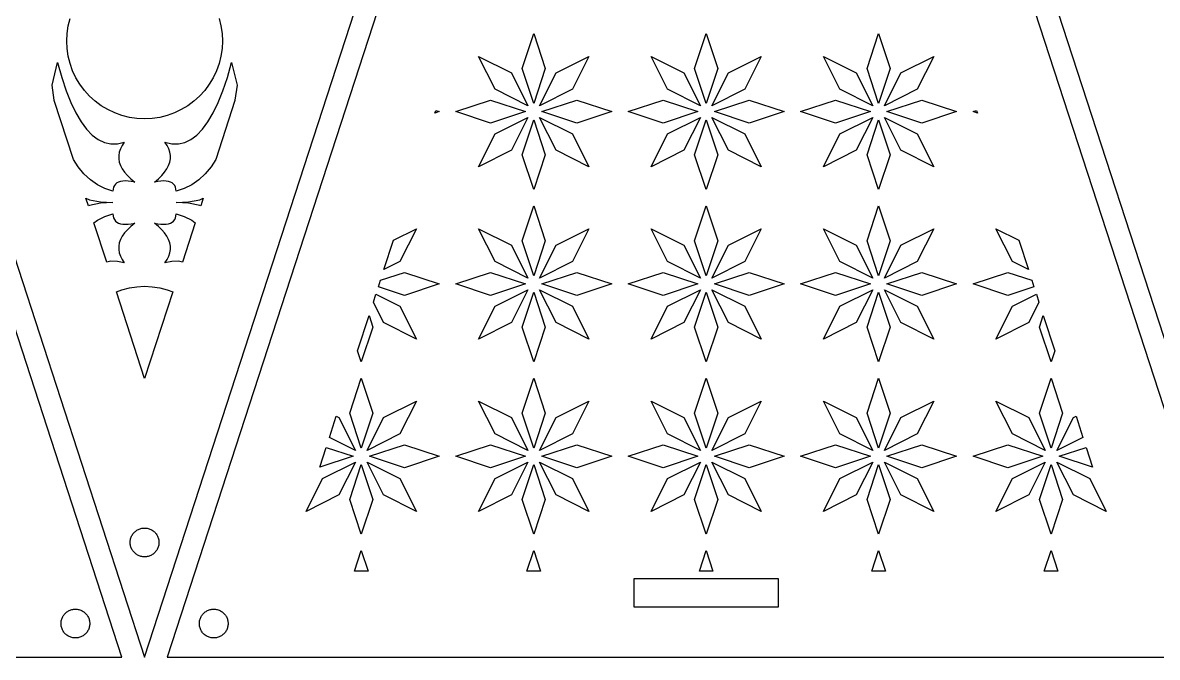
# Model space of a CAD drawing. Header units: metres. Extents: x 20 to 1108, y 20 to 485.
# Drawn here: x 625.1 to 783, y 20 to 108.4 of the extents above; entities that cross this region are included whole.
import ezdxf

# ---------------------------------------------------------------- set-up
doc = ezdxf.new("R2010")
doc.units = ezdxf.units.M

msp = doc.modelspace()

# ---------------------------------------------------------------- linework, layer by layer
for p, q in [((638.926, 20), (563.926, 250.826)), ((567.081, 250.826), (642.081, 20.0001)), ((642.081, 20.0001), (717.081, 250.826)), ((720.235, 250.826), (645.235, 20)), ((795.235, 20), (720.235, 250.826)), ((723.389, 250.826), (798.389, 20.0001)), ((631.451, 107.941), (631.71, 108.973)), ((652.452, 108.973), (652.711, 107.941)), ((631.296, 106.888), (631.451, 107.941)), ((652.711, 107.941), (652.866, 106.888)), ((631.243, 105.826), (631.296, 106.888)), ((631.296, 104.765), (631.243, 105.826)), ((652.866, 106.888), (652.919, 105.826)), ((652.919, 105.826), (652.866, 104.765)), ((694.626, 102), (696.235, 106.855)), ((696.235, 106.855), (697.844, 102)), ((718.626, 102), (720.235, 106.855)), ((720.235, 106.855), (721.844, 102)), ((742.626, 102), (744.235, 106.855)), ((744.235, 106.855), (745.844, 102)), ((631.451, 103.712), (631.296, 104.765)), ((652.866, 104.765), (652.711, 103.712)), ((629.207, 99.6769), (629.966, 102.831)), ((629.966, 102.831), (630.557, 100.766)), ((631.71, 102.68), (631.451, 103.712)), ((632.068, 101.679), (631.71, 102.68)), ((652.452, 102.68), (652.093, 101.679)), ((652.711, 103.712), (652.452, 102.68)), ((653.604, 100.766), (654.195, 102.831)), ((654.195, 102.831), (654.955, 99.6769)), ((690.855, 99.1045), (688.559, 103.676)), ((688.559, 103.676), (693.131, 101.38)), ((699.34, 101.38), (703.911, 103.676)), ((703.911, 103.676), (701.615, 99.1045)), ((714.855, 99.1045), (712.559, 103.676)), ((712.559, 103.676), (717.131, 101.38)), ((723.34, 101.38), (727.911, 103.676)), ((727.911, 103.676), (725.615, 99.1045)), ((738.855, 99.1045), (736.559, 103.676)), ((736.559, 103.676), (741.131, 101.38)), ((747.34, 101.38), (751.911, 103.676)), ((751.911, 103.676), (749.615, 99.1045)), ((632.523, 100.717), (632.068, 101.679)), ((652.093, 101.679), (651.638, 100.717)), ((693.131, 101.38), (695.426, 96.8086)), ((696.235, 97.1445), (694.626, 102)), ((697.844, 102), (696.235, 97.1445)), ((697.044, 96.8086), (699.34, 101.38)), ((717.131, 101.38), (719.426, 96.8086)), ((720.235, 97.1445), (718.626, 102)), ((721.844, 102), (720.235, 97.1445)), ((721.044, 96.8086), (723.34, 101.38)), ((741.131, 101.38), (743.426, 96.8086)), ((744.235, 97.1445), (742.626, 102)), ((745.844, 102), (744.235, 97.1445)), ((745.044, 96.8086), (747.34, 101.38)), ((629.498, 97.5851), (629.207, 99.6769)), ((630.557, 100.766), (631.181, 98.9054)), ((633.07, 99.8048), (632.523, 100.717)), ((633.703, 98.9513), (633.07, 99.8048)), ((651.091, 99.8048), (650.459, 98.9513)), ((651.638, 100.717), (651.091, 99.8048)), ((652.98, 98.9054), (653.604, 100.766)), ((654.955, 99.6769), (654.664, 97.5851)), ((631.181, 98.9054), (631.839, 97.2531)), ((634.418, 98.1632), (633.703, 98.9513)), ((635.206, 97.4484), (634.418, 98.1632)), ((649.744, 98.1632), (648.956, 97.4484)), ((650.459, 98.9513), (649.744, 98.1632)), ((652.323, 97.2531), (652.98, 98.9054)), ((695.426, 96.8086), (690.855, 99.1045)), ((701.615, 99.1045), (697.044, 96.8086)), ((719.426, 96.8086), (714.855, 99.1045)), ((725.615, 99.1045), (721.044, 96.8086)), ((743.426, 96.8086), (738.855, 99.1045)), ((749.615, 99.1045), (745.044, 96.8086)), ((629.509, 97.5236), (629.498, 97.5851)), ((632.17, 89.337), (629.509, 97.5236)), ((631.839, 97.2531), (632.53, 95.8097)), ((636.059, 96.8156), (635.206, 97.4484)), ((636.972, 96.2687), (636.059, 96.8156)), ((648.102, 96.8156), (647.189, 96.2687)), ((648.956, 97.4484), (648.102, 96.8156)), ((651.631, 95.8097), (652.323, 97.2531)), ((654.652, 97.5236), (651.992, 89.337)), ((654.664, 97.5851), (654.652, 97.5236)), ((685.38, 96), (690.235, 97.6094)), ((690.235, 97.6094), (695.091, 96)), ((697.38, 96), (702.235, 97.6094)), ((702.235, 97.6094), (707.091, 96)), ((709.38, 96), (714.235, 97.6094)), ((714.235, 97.6094), (719.091, 96)), ((721.38, 96), (726.235, 97.6094)), ((726.235, 97.6094), (731.091, 96)), ((733.38, 96), (738.235, 97.6094)), ((738.235, 97.6094), (743.091, 96)), ((745.38, 96), (750.235, 97.6094)), ((750.235, 97.6094), (755.091, 96)), ((632.53, 95.8097), (633.254, 94.5734)), ((637.933, 95.8136), (636.972, 96.2687)), ((638.934, 95.4552), (637.933, 95.8136)), ((639.966, 95.1974), (638.934, 95.4552)), ((641.018, 95.0402), (639.966, 95.1974)), ((642.081, 94.9884), (641.018, 95.0402)), ((643.143, 95.0402), (642.081, 94.9884)), ((644.195, 95.1974), (643.143, 95.0402)), ((645.227, 95.4552), (644.195, 95.1974)), ((646.228, 95.8136), (645.227, 95.4552)), ((647.189, 96.2687), (646.228, 95.8136)), ((650.908, 94.5734), (651.631, 95.8097)), ((682.481, 95.7979), (682.599, 96.1631)), ((683.091, 96), (682.481, 95.7979)), ((682.599, 96.1631), (683.091, 96)), ((690.235, 94.3906), (685.38, 96)), ((695.091, 96), (690.235, 94.3906)), ((690.855, 92.8955), (695.426, 95.1914)), ((695.426, 95.1914), (693.131, 90.6201)), ((694.626, 90), (696.235, 94.8555)), ((696.235, 94.8555), (697.844, 90)), ((699.34, 90.6201), (697.044, 95.1914)), ((697.044, 95.1914), (701.615, 92.8955)), ((702.235, 94.3906), (697.38, 96)), ((707.091, 96), (702.235, 94.3906)), ((714.235, 94.3906), (709.38, 96)), ((719.091, 96), (714.235, 94.3906)), ((714.855, 92.8955), (719.426, 95.1914)), ((719.426, 95.1914), (717.131, 90.6201)), ((718.626, 90), (720.235, 94.8555)), ((720.235, 94.8555), (721.844, 90)), ((723.34, 90.6201), (721.044, 95.1914)), ((721.044, 95.1914), (725.615, 92.8955)), ((726.235, 94.3906), (721.38, 96)), ((731.091, 96), (726.235, 94.3906)), ((738.235, 94.3906), (733.38, 96)), ((743.091, 96), (738.235, 94.3906)), ((738.855, 92.8955), (743.426, 95.1914)), ((743.426, 95.1914), (741.131, 90.6201)), ((742.626, 90), (744.235, 94.8555)), ((744.235, 94.8555), (745.844, 90)), ((747.34, 90.6201), (745.044, 95.1914)), ((745.044, 95.1914), (749.615, 92.8955)), ((750.235, 94.3906), (745.38, 96)), ((755.091, 96), (750.235, 94.3906)), ((757.38, 96), (757.871, 96.1631)), ((757.989, 95.7979), (757.38, 96)), ((757.871, 96.1631), (757.989, 95.7979)), ((633.254, 94.5734), (634.011, 93.5441)), ((634.011, 93.5441), (634.801, 92.7238)), ((649.36, 92.7238), (650.15, 93.5441)), ((650.15, 93.5441), (650.908, 94.5734)), ((634.801, 92.7238), (635.626, 92.1105)), ((635.626, 92.1105), (636.483, 91.7042)), ((636.483, 91.7042), (637.373, 91.506)), ((638.297, 91.5167), (639.254, 91.7335)), ((639.254, 91.7335), (638.943, 91.2667)), ((645.218, 91.2667), (644.908, 91.7335)), ((644.908, 91.7335), (645.865, 91.5167)), ((646.789, 91.506), (647.678, 91.7042)), ((647.678, 91.7042), (648.536, 92.1105)), ((648.536, 92.1105), (649.36, 92.7238)), ((688.559, 88.3242), (690.855, 92.8955)), ((701.615, 92.8955), (703.911, 88.3242)), ((712.559, 88.3242), (714.855, 92.8955)), ((725.615, 92.8955), (727.911, 88.3242)), ((736.559, 88.3242), (738.855, 92.8955)), ((749.615, 92.8955), (751.911, 88.3242)), ((637.373, 91.506), (638.297, 91.5167)), ((638.556, 90.3351), (638.481, 89.8712)), ((638.71, 90.7999), (638.556, 90.3351)), ((638.943, 91.2667), (638.71, 90.7999)), ((645.452, 90.7999), (645.218, 91.2667)), ((645.605, 90.3351), (645.452, 90.7999)), ((645.68, 89.8712), (645.605, 90.3351)), ((645.865, 91.5167), (646.789, 91.506)), ((693.131, 90.6201), (688.559, 88.3242)), ((696.235, 85.1445), (694.626, 90)), ((697.844, 90), (696.235, 85.1445)), ((703.911, 88.3242), (699.34, 90.6201)), ((717.131, 90.6201), (712.559, 88.3242)), ((720.235, 85.1445), (718.626, 90)), ((721.844, 90), (720.235, 85.1445)), ((727.911, 88.3242), (723.34, 90.6201)), ((741.131, 90.6201), (736.559, 88.3242)), ((744.235, 85.1445), (742.626, 90)), ((745.844, 90), (744.235, 85.1445)), ((751.911, 88.3242), (747.34, 90.6201)), ((632.827, 88.3175), (632.17, 89.337)), ((638.481, 89.8712), (638.485, 89.4073)), ((638.485, 89.4073), (638.567, 88.9445)), ((638.567, 88.9445), (638.728, 88.4825)), ((638.728, 88.4825), (638.968, 88.0216)), ((645.193, 88.0216), (645.433, 88.4825)), ((645.433, 88.4825), (645.594, 88.9445)), ((645.594, 88.9445), (645.676, 89.4073)), ((645.676, 89.4073), (645.68, 89.8712)), ((651.992, 89.337), (651.335, 88.3175)), ((633.646, 87.3204), (632.827, 88.3175)), ((634.541, 86.4806), (633.646, 87.3204)), ((638.968, 88.0216), (639.287, 87.5607)), ((639.287, 87.5607), (639.683, 87.1017)), ((639.683, 87.1017), (640.16, 86.6427)), ((644.002, 86.6427), (644.478, 87.1017)), ((644.478, 87.1017), (644.875, 87.5607)), ((644.875, 87.5607), (645.193, 88.0216)), ((650.515, 87.3204), (649.621, 86.4806)), ((651.335, 88.3175), (650.515, 87.3204)), ((635.51, 85.796), (634.541, 86.4806)), ((636.556, 85.2697), (635.51, 85.796)), ((637.676, 84.8995), (636.556, 85.2697)), ((637.777, 85.4698), (637.707, 85.2023)), ((637.888, 85.7023), (637.777, 85.4698)), ((638.04, 85.8986), (637.888, 85.7023)), ((638.232, 86.0597), (638.04, 85.8986)), ((638.465, 86.1847), (638.232, 86.0597)), ((638.739, 86.2736), (638.465, 86.1847)), ((639.052, 86.3273), (638.739, 86.2736)), ((639.407, 86.3448), (639.052, 86.3273)), ((639.802, 86.3273), (639.407, 86.3448)), ((640.238, 86.2736), (639.802, 86.3273)), ((640.16, 86.6427), (640.714, 86.1847)), ((640.714, 86.1847), (640.238, 86.2736)), ((643.448, 86.1847), (644.002, 86.6427)), ((643.923, 86.2736), (643.448, 86.1847)), ((644.359, 86.3273), (643.923, 86.2736)), ((644.755, 86.3448), (644.359, 86.3273)), ((645.109, 86.3273), (644.755, 86.3448)), ((645.422, 86.2736), (645.109, 86.3273)), ((645.696, 86.1847), (645.422, 86.2736)), ((645.929, 86.0597), (645.696, 86.1847)), ((646.122, 85.8986), (645.929, 86.0597)), ((646.273, 85.7023), (646.122, 85.8986)), ((646.384, 85.4698), (646.273, 85.7023)), ((646.455, 85.2023), (646.384, 85.4698)), ((647.605, 85.2697), (646.485, 84.8995)), ((648.651, 85.796), (647.605, 85.2697)), ((649.621, 86.4806), (648.651, 85.796)), ((633.929, 83.9191), (634.413, 83.7306)), ((634.271, 82.8673), (633.929, 83.9191)), ((634.413, 83.7306), (635.97, 83.4122)), ((637.707, 85.2023), (637.676, 84.8995)), ((646.485, 84.8995), (646.455, 85.2023)), ((648.191, 83.4122), (649.749, 83.7306)), ((649.749, 83.7306), (650.232, 83.9191)), ((650.232, 83.9191), (649.89, 82.8673)), ((634.413, 82.922), (634.271, 82.8673)), ((635.97, 83.2404), (634.413, 82.922)), ((635.97, 83.4122), (637.673, 83.3263)), ((637.673, 83.3263), (635.97, 83.2404)), ((646.488, 83.3263), (648.191, 83.4122)), ((648.191, 83.2404), (646.488, 83.3263)), ((649.749, 82.922), (648.191, 83.2404)), ((649.89, 82.8673), (649.749, 82.922)), ((694.626, 78), (696.235, 82.8555)), ((696.235, 82.8555), (697.844, 78)), ((718.626, 78), (720.235, 82.8555)), ((720.235, 82.8555), (721.844, 78)), ((742.626, 78), (744.235, 82.8555)), ((744.235, 82.8555), (745.844, 78)), ((635.034, 80.5206), (635.51, 80.8566)), ((635.51, 80.8566), (636.556, 81.3829)), ((636.556, 81.3829), (637.676, 81.7531)), ((637.676, 81.7531), (637.707, 81.4503)), ((637.707, 81.4503), (637.777, 81.1827)), ((637.777, 81.1827), (637.888, 80.9503)), ((637.888, 80.9503), (638.04, 80.754)), ((638.04, 80.754), (638.232, 80.5929)), ((638.232, 80.5929), (638.465, 80.4679)), ((645.696, 80.4679), (645.929, 80.5929)), ((645.929, 80.5929), (646.122, 80.754)), ((646.122, 80.754), (646.273, 80.9503)), ((646.273, 80.9503), (646.384, 81.1827)), ((646.384, 81.1827), (646.455, 81.4503)), ((646.455, 81.4503), (646.485, 81.7531)), ((646.485, 81.7531), (647.605, 81.3829)), ((647.605, 81.3829), (648.651, 80.8566)), ((648.651, 80.8566), (649.128, 80.5206)), ((636.82, 75.0236), (635.034, 80.5206)), ((638.465, 80.4679), (638.739, 80.379)), ((638.739, 80.379), (639.052, 80.3253)), ((639.287, 79.0919), (638.968, 78.631)), ((639.052, 80.3253), (639.407, 80.3077)), ((639.683, 79.5509), (639.287, 79.0919)), ((639.407, 80.3077), (639.802, 80.3253)), ((640.16, 80.0099), (639.683, 79.5509)), ((639.802, 80.3253), (640.238, 80.379)), ((640.714, 80.4679), (640.16, 80.0099)), ((640.238, 80.379), (640.714, 80.4679)), ((644.002, 80.0099), (643.448, 80.4679)), ((643.448, 80.4679), (643.923, 80.379)), ((643.923, 80.379), (644.359, 80.3253)), ((644.478, 79.5509), (644.002, 80.0099)), ((644.359, 80.3253), (644.755, 80.3077)), ((644.875, 79.0919), (644.478, 79.5509)), ((644.755, 80.3077), (645.109, 80.3253)), ((645.193, 78.631), (644.875, 79.0919)), ((645.109, 80.3253), (645.422, 80.379)), ((645.422, 80.379), (645.696, 80.4679)), ((649.128, 80.5206), (647.341, 75.0236)), ((676.722, 78.0742), (679.911, 79.6758)), ((679.911, 79.6758), (677.615, 75.1045)), ((690.855, 75.1045), (688.559, 79.6758)), ((688.559, 79.6758), (693.131, 77.3799)), ((699.34, 77.3799), (703.911, 79.6758)), ((703.911, 79.6758), (701.615, 75.1045)), ((714.855, 75.1045), (712.559, 79.6758)), ((712.559, 79.6758), (717.131, 77.3799)), ((723.34, 77.3799), (727.911, 79.6758)), ((727.911, 79.6758), (725.615, 75.1045)), ((738.855, 75.1045), (736.559, 79.6758)), ((736.559, 79.6758), (741.131, 77.3799)), ((747.34, 77.3799), (751.911, 79.6758)), ((751.911, 79.6758), (749.615, 75.1045)), ((762.855, 75.1045), (760.559, 79.6758)), ((760.559, 79.6758), (763.748, 78.0742)), ((638.567, 77.7081), (638.485, 77.2452)), ((638.728, 78.17), (638.567, 77.7081)), ((638.968, 78.631), (638.728, 78.17)), ((645.433, 78.17), (645.193, 78.631)), ((645.594, 77.7081), (645.433, 78.17)), ((645.676, 77.2452), (645.594, 77.7081)), ((675.395, 73.9893), (676.722, 78.0742)), ((693.131, 77.3799), (695.426, 72.8086)), ((696.235, 73.1445), (694.626, 78)), ((697.844, 78), (696.235, 73.1445)), ((697.044, 72.8086), (699.34, 77.3799)), ((717.131, 77.3799), (719.426, 72.8086)), ((720.235, 73.1445), (718.626, 78)), ((721.844, 78), (720.235, 73.1445)), ((721.044, 72.8086), (723.34, 77.3799)), ((741.131, 77.3799), (743.426, 72.8086)), ((744.235, 73.1445), (742.626, 78)), ((745.844, 78), (744.235, 73.1445)), ((745.044, 72.8086), (747.34, 77.3799)), ((763.748, 78.0742), (765.075, 73.9893)), ((638.485, 77.2452), (638.481, 76.7814)), ((638.481, 76.7814), (638.556, 76.3175)), ((638.556, 76.3175), (638.71, 75.8527)), ((638.71, 75.8527), (638.943, 75.3859)), ((645.218, 75.3859), (645.452, 75.8527)), ((645.452, 75.8527), (645.605, 76.3175)), ((645.605, 76.3175), (645.68, 76.7814)), ((645.68, 76.7814), (645.676, 77.2452)), ((637.373, 75.1466), (636.82, 75.0236)), ((638.297, 75.1359), (637.373, 75.1466)), ((639.254, 74.9191), (638.297, 75.1359)), ((638.943, 75.3859), (639.254, 74.9191)), ((644.908, 74.9191), (645.218, 75.3859)), ((645.865, 75.1359), (644.908, 74.9191)), ((646.789, 75.1466), (645.865, 75.1359)), ((647.341, 75.0236), (646.789, 75.1466)), ((677.615, 75.1045), (675.395, 73.9893)), ((695.426, 72.8086), (690.855, 75.1045)), ((701.615, 75.1045), (697.044, 72.8086)), ((719.426, 72.8086), (714.855, 75.1045)), ((725.615, 75.1045), (721.044, 72.8086)), ((743.426, 72.8086), (738.855, 75.1045)), ((749.615, 75.1045), (745.044, 72.8086)), ((765.075, 73.9893), (762.855, 75.1045)), ((674.914, 72.5088), (678.235, 73.6094)), ((678.235, 73.6094), (683.091, 72)), ((685.38, 72), (690.235, 73.6094)), ((690.235, 73.6094), (695.091, 72)), ((697.38, 72), (702.235, 73.6094)), ((702.235, 73.6094), (707.091, 72)), ((709.38, 72), (714.235, 73.6094)), ((714.235, 73.6094), (719.091, 72)), ((721.38, 72), (726.235, 73.6094)), ((726.235, 73.6094), (731.091, 72)), ((733.38, 72), (738.235, 73.6094)), ((738.235, 73.6094), (743.091, 72)), ((745.38, 72), (750.235, 73.6094)), ((750.235, 73.6094), (755.091, 72)), ((757.38, 72), (762.235, 73.6094)), ((762.235, 73.6094), (765.556, 72.5088)), ((638.154, 70.9181), (638.934, 71.1974)), ((638.934, 71.1974), (639.966, 71.4552)), ((639.966, 71.4552), (641.018, 71.6124)), ((641.018, 71.6124), (642.081, 71.6642)), ((642.081, 71.6642), (643.143, 71.6124)), ((643.143, 71.6124), (644.195, 71.4552)), ((644.195, 71.4552), (645.227, 71.1974)), ((645.227, 71.1974), (646.007, 70.9181)), ((674.615, 71.5908), (674.914, 72.5088)), ((678.235, 70.3906), (674.615, 71.5908)), ((683.091, 72), (678.235, 70.3906)), ((690.235, 70.3906), (685.38, 72)), ((695.091, 72), (690.235, 70.3906)), ((690.855, 68.8955), (695.426, 71.1914)), ((695.426, 71.1914), (693.131, 66.6201)), ((699.34, 66.6201), (697.044, 71.1914)), ((697.044, 71.1914), (701.615, 68.8955)), ((702.235, 70.3906), (697.38, 72)), ((707.091, 72), (702.235, 70.3906)), ((714.235, 70.3906), (709.38, 72)), ((719.091, 72), (714.235, 70.3906)), ((714.855, 68.8955), (719.426, 71.1914)), ((719.426, 71.1914), (717.131, 66.6201)), ((723.34, 66.6201), (721.044, 71.1914)), ((721.044, 71.1914), (725.615, 68.8955)), ((726.235, 70.3906), (721.38, 72)), ((731.091, 72), (726.235, 70.3906)), ((738.235, 70.3906), (733.38, 72)), ((743.091, 72), (738.235, 70.3906)), ((738.855, 68.8955), (743.426, 71.1914)), ((743.426, 71.1914), (741.131, 66.6201)), ((747.34, 66.6201), (745.044, 71.1914)), ((745.044, 71.1914), (749.615, 68.8955)), ((750.235, 70.3906), (745.38, 72)), ((755.091, 72), (750.235, 70.3906)), ((762.235, 70.3906), (757.38, 72)), ((765.855, 71.5908), (762.235, 70.3906)), ((765.556, 72.5088), (765.855, 71.5908)), ((642.081, 58.8331), (638.154, 70.9181)), ((646.007, 70.9181), (642.081, 58.8331)), ((673.92, 69.4482), (674.283, 70.5684)), ((674.283, 70.5684), (677.615, 68.8955)), ((694.626, 66), (696.235, 70.8555)), ((696.235, 70.8555), (697.844, 66)), ((718.626, 66), (720.235, 70.8555)), ((720.235, 70.8555), (721.844, 66)), ((742.626, 66), (744.235, 70.8555)), ((744.235, 70.8555), (745.844, 66)), ((762.855, 68.8955), (766.187, 70.5684)), ((766.187, 70.5684), (766.551, 69.4482)), ((675.34, 66.6201), (673.92, 69.4482)), ((677.615, 68.8955), (679.911, 64.3242)), ((688.559, 64.3242), (690.855, 68.8955)), ((701.615, 68.8955), (703.911, 64.3242)), ((712.559, 64.3242), (714.855, 68.8955)), ((725.615, 68.8955), (727.911, 64.3242)), ((736.559, 64.3242), (738.855, 68.8955)), ((749.615, 68.8955), (751.911, 64.3242)), ((760.559, 64.3242), (762.855, 68.8955)), ((766.551, 69.4482), (765.131, 66.6201)), ((671.723, 62.6895), (673.316, 67.5928)), ((673.316, 67.5928), (673.844, 66)), ((679.911, 64.3242), (675.34, 66.6201)), ((693.131, 66.6201), (688.559, 64.3242)), ((703.911, 64.3242), (699.34, 66.6201)), ((717.131, 66.6201), (712.559, 64.3242)), ((727.911, 64.3242), (723.34, 66.6201)), ((741.131, 66.6201), (736.559, 64.3242)), ((751.911, 64.3242), (747.34, 66.6201)), ((765.131, 66.6201), (760.559, 64.3242)), ((766.626, 66), (767.154, 67.5928)), ((767.154, 67.5928), (768.747, 62.6895)), ((673.844, 66), (672.235, 61.1445)), ((696.235, 61.1445), (694.626, 66)), ((697.844, 66), (696.235, 61.1445)), ((720.235, 61.1445), (718.626, 66)), ((721.844, 66), (720.235, 61.1445)), ((744.235, 61.1445), (742.626, 66)), ((745.844, 66), (744.235, 61.1445)), ((768.235, 61.1445), (766.626, 66)), ((672.235, 61.1445), (671.723, 62.6895)), ((768.747, 62.6895), (768.235, 61.1445)), ((670.626, 54), (672.235, 58.8555)), ((672.235, 58.8555), (673.844, 54)), ((694.626, 54), (696.235, 58.8555)), ((696.235, 58.8555), (697.844, 54)), ((718.626, 54), (720.235, 58.8555)), ((720.235, 58.8555), (721.844, 54)), ((742.626, 54), (744.235, 58.8555)), ((744.235, 58.8555), (745.844, 54)), ((766.626, 54), (768.235, 58.8555)), ((768.235, 58.8555), (769.844, 54)), ((675.34, 53.3799), (679.911, 55.6758)), ((679.911, 55.6758), (677.615, 51.1045)), ((690.855, 51.1045), (688.559, 55.6758)), ((688.559, 55.6758), (693.131, 53.3799)), ((699.34, 53.3799), (703.911, 55.6758)), ((703.911, 55.6758), (701.615, 51.1045)), ((714.855, 51.1045), (712.559, 55.6758)), ((712.559, 55.6758), (717.131, 53.3799)), ((723.34, 53.3799), (727.911, 55.6758)), ((727.911, 55.6758), (725.615, 51.1045)), ((738.855, 51.1045), (736.559, 55.6758)), ((736.559, 55.6758), (741.131, 53.3799)), ((747.34, 53.3799), (751.911, 55.6758)), ((751.911, 55.6758), (749.615, 51.1045)), ((762.855, 51.1045), (760.559, 55.6758)), ((760.559, 55.6758), (765.131, 53.3799)), ((672.235, 49.1445), (670.626, 54)), ((673.844, 54), (672.235, 49.1445)), ((696.235, 49.1445), (694.626, 54)), ((697.844, 54), (696.235, 49.1445)), ((720.235, 49.1445), (718.626, 54)), ((721.844, 54), (720.235, 49.1445)), ((744.235, 49.1445), (742.626, 54)), ((745.844, 54), (744.235, 49.1445)), ((768.235, 49.1445), (766.626, 54)), ((769.844, 54), (768.235, 49.1445)), ((667.804, 50.6279), (668.76, 53.5664)), ((668.76, 53.5664), (669.131, 53.3799)), ((669.131, 53.3799), (671.426, 48.8086)), ((673.044, 48.8086), (675.34, 53.3799)), ((693.131, 53.3799), (695.426, 48.8086)), ((697.044, 48.8086), (699.34, 53.3799)), ((717.131, 53.3799), (719.426, 48.8086)), ((721.044, 48.8086), (723.34, 53.3799)), ((741.131, 53.3799), (743.426, 48.8086)), ((745.044, 48.8086), (747.34, 53.3799)), ((765.131, 53.3799), (767.426, 48.8086)), ((769.044, 48.8086), (771.34, 53.3799)), ((771.34, 53.3799), (771.711, 53.5664)), ((771.711, 53.5664), (772.666, 50.6279)), ((671.426, 48.8086), (667.804, 50.6279)), ((677.615, 51.1045), (673.044, 48.8086)), ((695.426, 48.8086), (690.855, 51.1045)), ((701.615, 51.1045), (697.044, 48.8086)), ((719.426, 48.8086), (714.855, 51.1045)), ((725.615, 51.1045), (721.044, 48.8086)), ((743.426, 48.8086), (738.855, 51.1045)), ((749.615, 51.1045), (745.044, 48.8086)), ((767.426, 48.8086), (762.855, 51.1045)), ((772.666, 50.6279), (769.044, 48.8086)), ((666.451, 46.4629), (667.353, 49.2383)), ((667.353, 49.2383), (671.091, 48)), ((673.38, 48), (678.235, 49.6094)), ((678.235, 49.6094), (683.091, 48)), ((685.38, 48), (690.235, 49.6094)), ((690.235, 49.6094), (695.091, 48)), ((697.38, 48), (702.235, 49.6094)), ((702.235, 49.6094), (707.091, 48)), ((709.38, 48), (714.235, 49.6094)), ((714.235, 49.6094), (719.091, 48)), ((721.38, 48), (726.235, 49.6094)), ((726.235, 49.6094), (731.091, 48)), ((733.38, 48), (738.235, 49.6094)), ((738.235, 49.6094), (743.091, 48)), ((745.38, 48), (750.235, 49.6094)), ((750.235, 49.6094), (755.091, 48)), ((757.38, 48), (762.235, 49.6094)), ((762.235, 49.6094), (767.091, 48)), ((769.38, 48), (773.117, 49.2383)), ((773.117, 49.2383), (774.019, 46.4629)), ((671.091, 48), (666.451, 46.4629)), ((678.235, 46.3906), (673.38, 48)), ((683.091, 48), (678.235, 46.3906)), ((690.235, 46.3906), (685.38, 48)), ((695.091, 48), (690.235, 46.3906)), ((702.235, 46.3906), (697.38, 48)), ((707.091, 48), (702.235, 46.3906)), ((714.235, 46.3906), (709.38, 48)), ((719.091, 48), (714.235, 46.3906)), ((726.235, 46.3906), (721.38, 48)), ((731.091, 48), (726.235, 46.3906)), ((738.235, 46.3906), (733.38, 48)), ((743.091, 48), (738.235, 46.3906)), ((750.235, 46.3906), (745.38, 48)), ((755.091, 48), (750.235, 46.3906)), ((762.235, 46.3906), (757.38, 48)), ((767.091, 48), (762.235, 46.3906)), ((774.019, 46.4629), (769.38, 48)), ((666.855, 44.8955), (671.426, 47.1914)), ((671.426, 47.1914), (669.131, 42.6201)), ((670.626, 42), (672.235, 46.8555)), ((672.235, 46.8555), (673.844, 42)), ((675.34, 42.6201), (673.044, 47.1914)), ((673.044, 47.1914), (677.615, 44.8955)), ((690.855, 44.8955), (695.426, 47.1914)), ((695.426, 47.1914), (693.131, 42.6201)), ((694.626, 42), (696.235, 46.8555)), ((696.235, 46.8555), (697.844, 42)), ((699.34, 42.6201), (697.044, 47.1914)), ((697.044, 47.1914), (701.615, 44.8955)), ((714.855, 44.8955), (719.426, 47.1914)), ((719.426, 47.1914), (717.131, 42.6201)), ((718.626, 42), (720.235, 46.8555)), ((720.235, 46.8555), (721.844, 42)), ((723.34, 42.6201), (721.044, 47.1914)), ((721.044, 47.1914), (725.615, 44.8955)), ((738.855, 44.8955), (743.426, 47.1914)), ((743.426, 47.1914), (741.131, 42.6201)), ((742.626, 42), (744.235, 46.8555)), ((744.235, 46.8555), (745.844, 42)), ((747.34, 42.6201), (745.044, 47.1914)), ((745.044, 47.1914), (749.615, 44.8955)), ((762.855, 44.8955), (767.426, 47.1914)), ((767.426, 47.1914), (765.131, 42.6201)), ((766.626, 42), (768.235, 46.8555)), ((768.235, 46.8555), (769.844, 42)), ((771.34, 42.6201), (769.044, 47.1914)), ((769.044, 47.1914), (773.615, 44.8955)), ((664.559, 40.3242), (666.855, 44.8955)), ((677.615, 44.8955), (679.911, 40.3242)), ((688.559, 40.3242), (690.855, 44.8955)), ((701.615, 44.8955), (703.911, 40.3242)), ((712.559, 40.3242), (714.855, 44.8955)), ((725.615, 44.8955), (727.911, 40.3242)), ((736.559, 40.3242), (738.855, 44.8955)), ((749.615, 44.8955), (751.911, 40.3242)), ((760.559, 40.3242), (762.855, 44.8955)), ((773.615, 44.8955), (775.911, 40.3242)), ((669.131, 42.6201), (664.559, 40.3242)), ((672.235, 37.1445), (670.626, 42)), ((673.844, 42), (672.235, 37.1445)), ((679.911, 40.3242), (675.34, 42.6201)), ((693.131, 42.6201), (688.559, 40.3242)), ((696.235, 37.1445), (694.626, 42)), ((697.844, 42), (696.235, 37.1445)), ((703.911, 40.3242), (699.34, 42.6201)), ((717.131, 42.6201), (712.559, 40.3242)), ((720.235, 37.1445), (718.626, 42)), ((721.844, 42), (720.235, 37.1445)), ((727.911, 40.3242), (723.34, 42.6201)), ((741.131, 42.6201), (736.559, 40.3242)), ((744.235, 37.1445), (742.626, 42)), ((745.844, 42), (744.235, 37.1445)), ((751.911, 40.3242), (747.34, 42.6201)), ((765.131, 42.6201), (760.559, 40.3242)), ((768.235, 37.1445), (766.626, 42)), ((769.844, 42), (768.235, 37.1445)), ((775.911, 40.3242), (771.34, 42.6201)), ((641.344, 37.8595), (641.463, 37.9025)), ((641.463, 37.9025), (641.584, 37.9376)), ((641.584, 37.9376), (641.706, 37.964)), ((641.706, 37.964), (641.83, 37.9845)), ((641.83, 37.9845), (641.955, 37.9962)), ((641.955, 37.9962), (642.081, 38.0001)), ((642.081, 38.0001), (642.207, 37.9962)), ((642.207, 37.9962), (642.332, 37.9845)), ((642.332, 37.9845), (642.456, 37.964)), ((642.456, 37.964), (642.578, 37.9376)), ((642.578, 37.9376), (642.699, 37.9025)), ((642.699, 37.9025), (642.817, 37.8595)), ((640.096, 36.2501), (640.116, 36.3751)), ((640.116, 36.3751), (640.143, 36.4972)), ((640.143, 36.4972), (640.178, 36.6183)), ((640.178, 36.6183), (640.221, 36.7365)), ((640.221, 36.7365), (640.271, 36.8517)), ((640.271, 36.8517), (640.328, 36.963)), ((640.328, 36.963), (640.392, 37.0714)), ((640.392, 37.0714), (640.463, 37.1749)), ((640.463, 37.1749), (640.54, 37.2755)), ((640.54, 37.2755), (640.623, 37.3693)), ((640.623, 37.3693), (640.712, 37.4581)), ((640.712, 37.4581), (640.806, 37.5411)), ((640.806, 37.5411), (640.905, 37.6183)), ((640.905, 37.6183), (641.009, 37.6886)), ((641.009, 37.6886), (641.117, 37.7521)), ((641.117, 37.7521), (641.229, 37.8097)), ((641.229, 37.8097), (641.344, 37.8595)), ((642.817, 37.8595), (642.932, 37.8097)), ((642.932, 37.8097), (643.045, 37.7521)), ((643.045, 37.7521), (643.152, 37.6886)), ((643.152, 37.6886), (643.256, 37.6183)), ((643.256, 37.6183), (643.355, 37.5411)), ((643.355, 37.5411), (643.45, 37.4581)), ((643.45, 37.4581), (643.539, 37.3693)), ((643.539, 37.3693), (643.622, 37.2755)), ((643.622, 37.2755), (643.699, 37.1749)), ((643.699, 37.1749), (643.769, 37.0714)), ((643.769, 37.0714), (643.834, 36.963)), ((643.834, 36.963), (643.89, 36.8517)), ((643.89, 36.8517), (643.94, 36.7365)), ((643.94, 36.7365), (643.983, 36.6183)), ((643.983, 36.6183), (644.018, 36.4972)), ((644.018, 36.4972), (644.046, 36.3751)), ((644.046, 36.3751), (644.065, 36.2501)), ((640.081, 36.0001), (640.085, 36.1251)), ((640.085, 35.8741), (640.081, 36.0001)), ((640.085, 36.1251), (640.096, 36.2501)), ((640.096, 35.7491), (640.085, 35.8741)), ((640.116, 35.6251), (640.096, 35.7491)), ((640.143, 35.5021), (640.116, 35.6251)), ((640.178, 35.382), (640.143, 35.5021)), ((640.221, 35.2648), (640.178, 35.382)), ((640.271, 35.1486), (640.221, 35.2648)), ((640.328, 35.0363), (640.271, 35.1486)), ((640.392, 34.9279), (640.328, 35.0363)), ((640.463, 34.8243), (640.392, 34.9279)), ((640.54, 34.7257), (640.463, 34.8243)), ((643.699, 34.8243), (643.622, 34.7257)), ((643.769, 34.9279), (643.699, 34.8243)), ((643.834, 35.0363), (643.769, 34.9279)), ((643.89, 35.1486), (643.834, 35.0363)), ((643.94, 35.2648), (643.89, 35.1486)), ((643.983, 35.382), (643.94, 35.2648)), ((644.018, 35.5021), (643.983, 35.382)), ((644.046, 35.6251), (644.018, 35.5021)), ((644.065, 35.7491), (644.046, 35.6251)), ((644.065, 36.2501), (644.077, 36.1251)), ((644.077, 35.8741), (644.065, 35.7491)), ((644.077, 36.1251), (644.081, 36.0001)), ((644.081, 36.0001), (644.077, 35.8741)), ((671.289, 32), (672.235, 34.8555)), ((672.235, 34.8555), (673.181, 32)), ((695.289, 32), (696.235, 34.8555)), ((696.235, 34.8555), (697.181, 32)), ((719.289, 32), (720.235, 34.8555)), ((720.235, 34.8555), (721.181, 32)), ((743.289, 32), (744.235, 34.8555)), ((744.235, 34.8555), (745.181, 32)), ((767.289, 32), (768.235, 34.8555)), ((768.235, 34.8555), (769.181, 32)), ((640.623, 34.631), (640.54, 34.7257)), ((640.712, 34.5421), (640.623, 34.631)), ((640.806, 34.4591), (640.712, 34.5421)), ((640.905, 34.382), (640.806, 34.4591)), ((641.009, 34.3116), (640.905, 34.382)), ((641.117, 34.2472), (641.009, 34.3116)), ((641.229, 34.1906), (641.117, 34.2472)), ((641.344, 34.1407), (641.229, 34.1906)), ((641.463, 34.0988), (641.344, 34.1407)), ((641.584, 34.0636), (641.463, 34.0988)), ((641.706, 34.0353), (641.584, 34.0636)), ((641.83, 34.0167), (641.706, 34.0353)), ((641.955, 34.004), (641.83, 34.0167)), ((642.081, 34.0001), (641.955, 34.004)), ((642.207, 34.004), (642.081, 34.0001)), ((642.332, 34.0167), (642.207, 34.004)), ((642.456, 34.0353), (642.332, 34.0167)), ((642.578, 34.0636), (642.456, 34.0353)), ((642.699, 34.0988), (642.578, 34.0636)), ((642.817, 34.1407), (642.699, 34.0988)), ((642.932, 34.1906), (642.817, 34.1407)), ((643.045, 34.2472), (642.932, 34.1906)), ((643.152, 34.3116), (643.045, 34.2472)), ((643.256, 34.382), (643.152, 34.3116)), ((643.355, 34.4591), (643.256, 34.382)), ((643.45, 34.5421), (643.355, 34.4591)), ((643.539, 34.631), (643.45, 34.5421)), ((643.622, 34.7257), (643.539, 34.631)), ((673.181, 32), (671.289, 32)), ((697.181, 32), (695.289, 32)), ((721.181, 32), (719.289, 32)), ((745.181, 32), (743.289, 32)), ((769.181, 32), (767.289, 32)), ((710.235, 27), (710.235, 31)), ((710.235, 31), (730.235, 31)), ((730.235, 31), (730.235, 27)), ((730.235, 27), (710.235, 27)), ((630.517, 25.1992), (630.552, 25.3203)), ((630.552, 25.3203), (630.594, 25.4385)), ((630.594, 25.4385), (630.644, 25.5537)), ((630.644, 25.5537), (630.702, 25.666)), ((630.702, 25.666), (630.765, 25.7744)), ((630.765, 25.7744), (630.836, 25.8779)), ((630.836, 25.8779), (630.913, 25.9775)), ((630.913, 25.9775), (630.997, 26.0713)), ((630.997, 26.0713), (631.085, 26.1602)), ((631.085, 26.1602), (631.179, 26.2432)), ((631.179, 26.2432), (631.279, 26.3203)), ((631.279, 26.3203), (631.382, 26.3906)), ((631.382, 26.3906), (631.491, 26.4551)), ((631.491, 26.4551), (631.603, 26.5117)), ((631.603, 26.5117), (631.718, 26.5615)), ((631.718, 26.5615), (631.836, 26.6045)), ((631.836, 26.6045), (631.957, 26.6396)), ((631.957, 26.6396), (632.08, 26.667)), ((632.08, 26.667), (632.204, 26.6865)), ((632.204, 26.6865), (632.329, 26.6982)), ((632.329, 26.6982), (632.455, 26.7021)), ((632.455, 26.7021), (632.58, 26.6982)), ((632.58, 26.6982), (632.705, 26.6865)), ((632.705, 26.6865), (632.829, 26.667)), ((632.829, 26.667), (632.952, 26.6396)), ((632.952, 26.6396), (633.072, 26.6045)), ((633.072, 26.6045), (633.19, 26.5615)), ((633.19, 26.5615), (633.306, 26.5117)), ((633.306, 26.5117), (633.417, 26.4551)), ((633.417, 26.4551), (633.526, 26.3906)), ((633.526, 26.3906), (633.629, 26.3203)), ((633.629, 26.3203), (633.729, 26.2432)), ((633.729, 26.2432), (633.824, 26.1602)), ((633.824, 26.1602), (633.912, 26.0713)), ((633.912, 26.0713), (633.996, 25.9775)), ((633.996, 25.9775), (634.072, 25.8779)), ((634.072, 25.8779), (634.143, 25.7744)), ((634.143, 25.7744), (634.207, 25.666)), ((634.207, 25.666), (634.264, 25.5537)), ((634.264, 25.5537), (634.314, 25.4385)), ((634.314, 25.4385), (634.356, 25.3203)), ((634.356, 25.3203), (634.391, 25.1992)), ((649.77, 25.1992), (649.805, 25.3203)), ((649.805, 25.3203), (649.847, 25.4385)), ((649.847, 25.4385), (649.897, 25.5537)), ((649.897, 25.5537), (649.955, 25.666)), ((649.955, 25.666), (650.018, 25.7744)), ((650.018, 25.7744), (650.09, 25.8779)), ((650.09, 25.8779), (650.166, 25.9775)), ((650.166, 25.9775), (650.25, 26.0713)), ((650.25, 26.0713), (650.338, 26.1602)), ((650.338, 26.1602), (650.432, 26.2432)), ((650.432, 26.2432), (650.532, 26.3203)), ((650.532, 26.3203), (650.635, 26.3906)), ((650.635, 26.3906), (650.744, 26.4551)), ((650.744, 26.4551), (650.855, 26.5117)), ((650.855, 26.5117), (650.971, 26.5615)), ((650.971, 26.5615), (651.09, 26.6045)), ((651.09, 26.6045), (651.21, 26.6396)), ((651.21, 26.6396), (651.333, 26.667)), ((651.333, 26.667), (651.457, 26.6865)), ((651.457, 26.6865), (651.582, 26.6982)), ((651.582, 26.6982), (651.707, 26.7021)), ((651.707, 26.7021), (651.833, 26.6982)), ((651.833, 26.6982), (651.958, 26.6865)), ((651.958, 26.6865), (652.082, 26.667)), ((652.082, 26.667), (652.205, 26.6396)), ((652.205, 26.6396), (652.325, 26.6045)), ((652.325, 26.6045), (652.443, 26.5615)), ((652.443, 26.5615), (652.558, 26.5117)), ((652.558, 26.5117), (652.671, 26.4551)), ((652.671, 26.4551), (652.779, 26.3906)), ((652.779, 26.3906), (652.883, 26.3203)), ((652.883, 26.3203), (652.982, 26.2432)), ((652.982, 26.2432), (653.076, 26.1602)), ((653.076, 26.1602), (653.165, 26.0713)), ((653.165, 26.0713), (653.249, 25.9775)), ((653.249, 25.9775), (653.325, 25.8779)), ((653.325, 25.8779), (653.396, 25.7744)), ((653.396, 25.7744), (653.46, 25.666)), ((653.46, 25.666), (653.517, 25.5537)), ((653.517, 25.5537), (653.567, 25.4385)), ((653.567, 25.4385), (653.609, 25.3203)), ((653.609, 25.3203), (653.644, 25.1992)), ((630.455, 24.7021), (630.459, 24.8281)), ((630.459, 24.5771), (630.455, 24.7021)), ((630.459, 24.8281), (630.47, 24.9531)), ((630.47, 24.4512), (630.459, 24.5771)), ((630.47, 24.9531), (630.49, 25.0771)), ((630.49, 24.3271), (630.47, 24.4512)), ((630.49, 25.0771), (630.517, 25.1992)), ((630.517, 24.2051), (630.49, 24.3271)), ((630.552, 24.084), (630.517, 24.2051)), ((630.594, 23.9658), (630.552, 24.084)), ((630.644, 23.8506), (630.594, 23.9658)), ((630.702, 23.7393), (630.644, 23.8506)), ((630.765, 23.6309), (630.702, 23.7393)), ((634.207, 23.7393), (634.143, 23.6309)), ((634.264, 23.8506), (634.207, 23.7393)), ((634.314, 23.9658), (634.264, 23.8506)), ((634.356, 24.084), (634.314, 23.9658)), ((634.391, 24.2051), (634.356, 24.084)), ((634.391, 25.1992), (634.418, 25.0771)), ((634.418, 24.3271), (634.391, 24.2051)), ((634.418, 25.0771), (634.438, 24.9531)), ((634.438, 24.4512), (634.418, 24.3271)), ((634.438, 24.9531), (634.45, 24.8281)), ((634.45, 24.5771), (634.438, 24.4512)), ((634.45, 24.8281), (634.455, 24.7021)), ((634.455, 24.7021), (634.45, 24.5771)), ((649.707, 24.7021), (649.712, 24.8281)), ((649.712, 24.5771), (649.707, 24.7021)), ((649.712, 24.8281), (649.723, 24.9531)), ((649.723, 24.4512), (649.712, 24.5771)), ((649.723, 24.9531), (649.743, 25.0771)), ((649.743, 24.3271), (649.723, 24.4512)), ((649.743, 25.0771), (649.77, 25.1992)), ((649.77, 24.2051), (649.743, 24.3271)), ((649.805, 24.084), (649.77, 24.2051)), ((649.847, 23.9658), (649.805, 24.084)), ((649.897, 23.8506), (649.847, 23.9658)), ((649.955, 23.7393), (649.897, 23.8506)), ((650.018, 23.6309), (649.955, 23.7393)), ((653.46, 23.7393), (653.396, 23.6309)), ((653.517, 23.8506), (653.46, 23.7393)), ((653.567, 23.9658), (653.517, 23.8506)), ((653.609, 24.084), (653.567, 23.9658)), ((653.644, 24.2051), (653.609, 24.084)), ((653.644, 25.1992), (653.672, 25.0771)), ((653.672, 24.3271), (653.644, 24.2051)), ((653.672, 25.0771), (653.691, 24.9531)), ((653.691, 24.4512), (653.672, 24.3271)), ((653.691, 24.9531), (653.703, 24.8281)), ((653.703, 24.5771), (653.691, 24.4512)), ((653.703, 24.8281), (653.707, 24.7021)), ((653.707, 24.7021), (653.703, 24.5771)), ((630.836, 23.5264), (630.765, 23.6309)), ((630.913, 23.4277), (630.836, 23.5264)), ((630.997, 23.333), (630.913, 23.4277)), ((631.085, 23.2441), (630.997, 23.333)), ((631.179, 23.1611), (631.085, 23.2441)), ((631.279, 23.084), (631.179, 23.1611)), ((631.382, 23.0137), (631.279, 23.084)), ((631.491, 22.9492), (631.382, 23.0137)), ((631.603, 22.8926), (631.491, 22.9492)), ((631.718, 22.8428), (631.603, 22.8926)), ((631.836, 22.7998), (631.718, 22.8428)), ((631.957, 22.7646), (631.836, 22.7998)), ((632.08, 22.7373), (631.957, 22.7646)), ((632.204, 22.7178), (632.08, 22.7373)), ((632.329, 22.7061), (632.204, 22.7178)), ((632.455, 22.7021), (632.329, 22.7061)), ((632.58, 22.7061), (632.455, 22.7021)), ((632.705, 22.7178), (632.58, 22.7061)), ((632.829, 22.7373), (632.705, 22.7178)), ((632.952, 22.7646), (632.829, 22.7373)), ((633.072, 22.7998), (632.952, 22.7646)), ((633.19, 22.8428), (633.072, 22.7998)), ((633.306, 22.8926), (633.19, 22.8428)), ((633.417, 22.9492), (633.306, 22.8926)), ((633.526, 23.0137), (633.417, 22.9492)), ((633.629, 23.084), (633.526, 23.0137)), ((633.729, 23.1611), (633.629, 23.084)), ((633.824, 23.2441), (633.729, 23.1611)), ((633.912, 23.333), (633.824, 23.2441)), ((633.996, 23.4277), (633.912, 23.333)), ((634.072, 23.5264), (633.996, 23.4277)), ((634.143, 23.6309), (634.072, 23.5264)), ((650.09, 23.5264), (650.018, 23.6309)), ((650.166, 23.4277), (650.09, 23.5264)), ((650.25, 23.333), (650.166, 23.4277)), ((650.338, 23.2441), (650.25, 23.333)), ((650.432, 23.1611), (650.338, 23.2441)), ((650.532, 23.084), (650.432, 23.1611)), ((650.635, 23.0137), (650.532, 23.084)), ((650.744, 22.9492), (650.635, 23.0137)), ((650.855, 22.8926), (650.744, 22.9492)), ((650.971, 22.8428), (650.855, 22.8926)), ((651.09, 22.7998), (650.971, 22.8428)), ((651.21, 22.7646), (651.09, 22.7998)), ((651.333, 22.7373), (651.21, 22.7646)), ((651.457, 22.7178), (651.333, 22.7373)), ((651.582, 22.7061), (651.457, 22.7178)), ((651.707, 22.7021), (651.582, 22.7061)), ((651.833, 22.7061), (651.707, 22.7021)), ((651.958, 22.7178), (651.833, 22.7061)), ((652.082, 22.7373), (651.958, 22.7178)), ((652.205, 22.7646), (652.082, 22.7373)), ((652.325, 22.7998), (652.205, 22.7646)), ((652.443, 22.8428), (652.325, 22.7998)), ((652.558, 22.8926), (652.443, 22.8428)), ((652.671, 22.9492), (652.558, 22.8926)), ((652.779, 23.0137), (652.671, 22.9492)), ((652.883, 23.084), (652.779, 23.0137)), ((652.982, 23.1611), (652.883, 23.084)), ((653.076, 23.2441), (652.982, 23.1611)), ((653.165, 23.333), (653.076, 23.2441)), ((653.249, 23.4277), (653.165, 23.333)), ((653.325, 23.5264), (653.249, 23.4277)), ((653.396, 23.6309), (653.325, 23.5264)), ((488.926, 20), (638.926, 20)), ((645.235, 20), (795.235, 20))]:
    msp.add_line(p, q)

doc.saveas('drawing.dxf')
